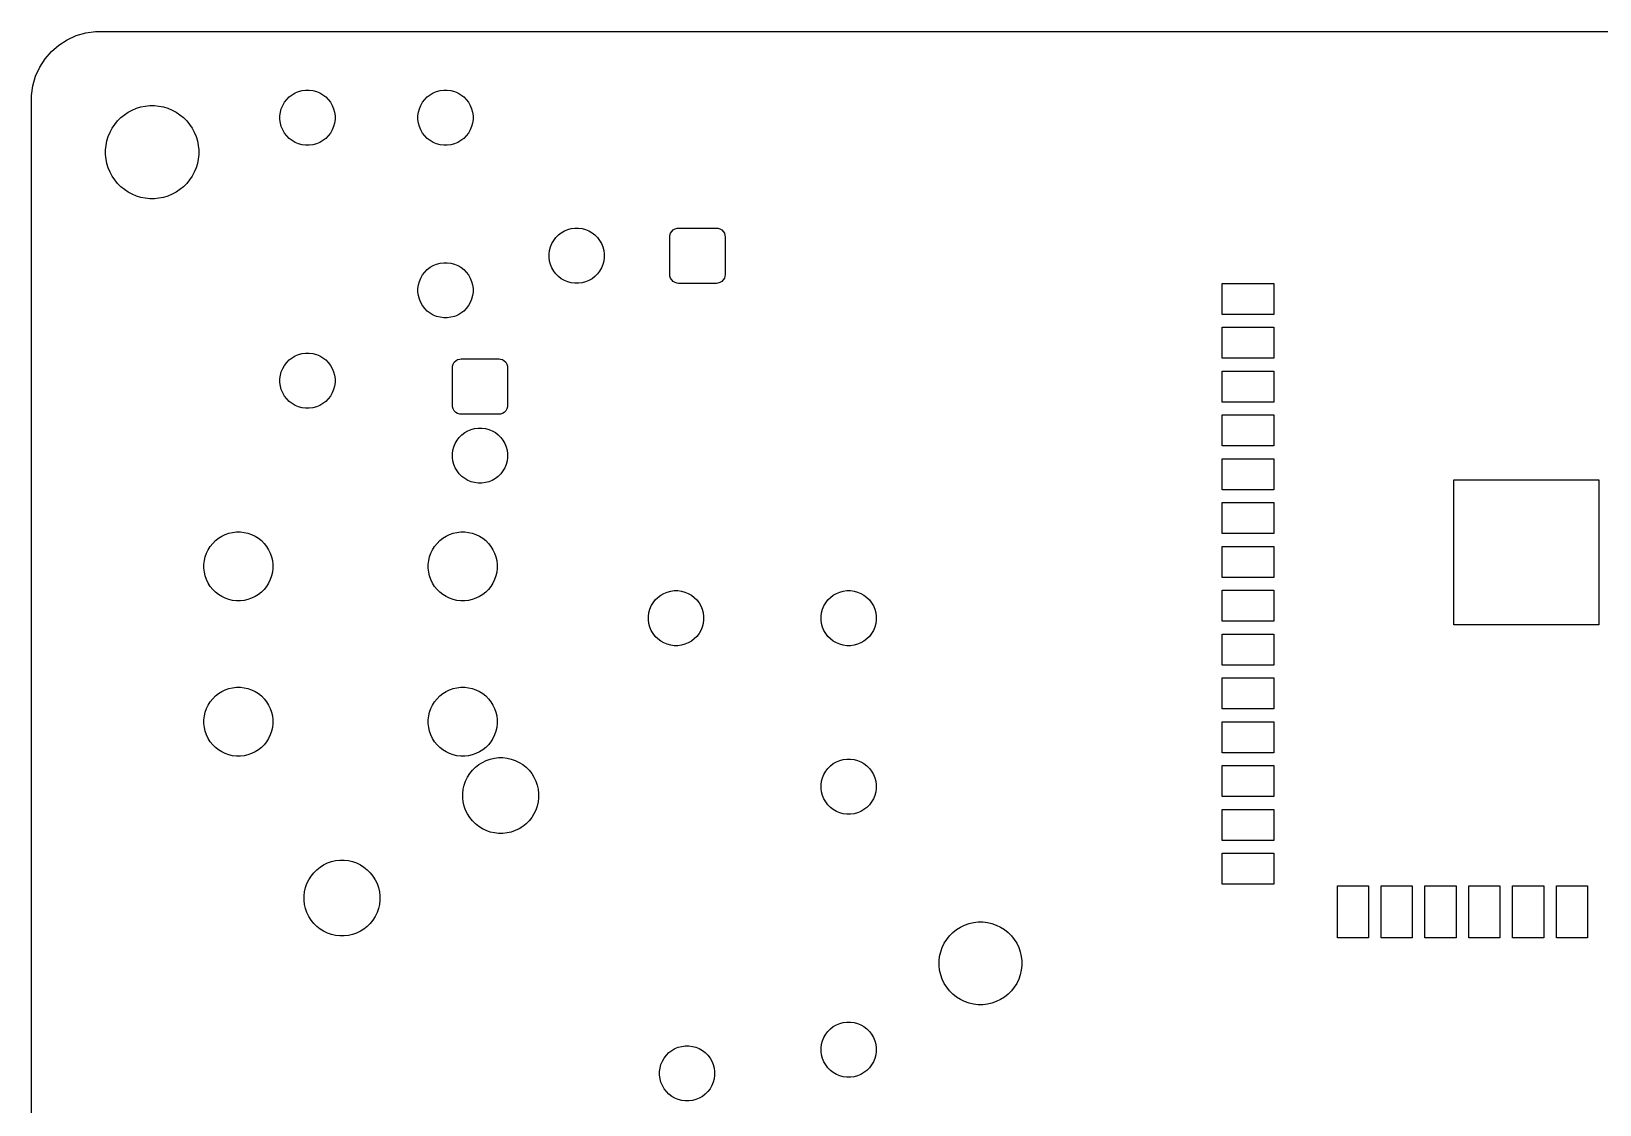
# Model space of a CAD drawing. Header units: millimetres. Extents: x 0 to 90, y 0 to 72.
# Drawn here: x 0 to 45.44, y 40.91 to 72 of the extents above; entities that cross this region are included whole.
import ezdxf

# ---------------------------------------------------------------- set-up
doc = ezdxf.new("R2010")
doc.units = ezdxf.units.MM
doc.layers.add('MASK_OPEN', color=1, linetype='CONTINUOUS')
doc.layers.add('REFERENCE', color=2, linetype='CONTINUOUS')

msp = doc.modelspace()

# ---------------------------------------------------------------- linework, layer by layer
at = {"layer": 'MASK_OPEN'}
for points in [[(8.1561, 70.2846), (8.2572, 70.2575), (8.3538, 70.2175), (8.4445, 70.1652), (8.5275, 70.1015), (8.6015, 70.0275), (8.6652, 69.9445), (8.7175, 69.8538), (8.7575, 69.7572), (8.7846, 69.6561), (8.7983, 69.5523), (8.7983, 69.4477), (8.7846, 69.3439), (8.7575, 69.2428), (8.7175, 69.1462), (8.6652, 69.0555), (8.6015, 68.9725), (8.5275, 68.8985), (8.4445, 68.8348), (8.3538, 68.7825), (8.2572, 68.7425), (8.1561, 68.7154), (8.0523, 68.7017), (7.9477, 68.7017), (7.8439, 68.7154), (7.7428, 68.7425), (7.6462, 68.7825), (7.5555, 68.8348), (7.4725, 68.8985), (7.3985, 68.9725), (7.3348, 69.0555), (7.2825, 69.1462), (7.2425, 69.2428), (7.2154, 69.3439), (7.2017, 69.4477), (7.2017, 69.5523), (7.2154, 69.6561), (7.2425, 69.7572), (7.2825, 69.8538), (7.3348, 69.9445), (7.3985, 70.0275), (7.4725, 70.1015), (7.5555, 70.1652), (7.6462, 70.2175), (7.7428, 70.2575), (7.8439, 70.2846), (7.9477, 70.2983), (8.0523, 70.2983)], [(12.1561, 70.2846), (12.2572, 70.2575), (12.3538, 70.2175), (12.4445, 70.1652), (12.5275, 70.1015), (12.6015, 70.0275), (12.6652, 69.9445), (12.7175, 69.8538), (12.7575, 69.7572), (12.7846, 69.6561), (12.7983, 69.5523), (12.7983, 69.4477), (12.7846, 69.3439), (12.7575, 69.2428), (12.7175, 69.1462), (12.6652, 69.0555), (12.6015, 68.9725), (12.5275, 68.8985), (12.4445, 68.8348), (12.3538, 68.7825), (12.2572, 68.7425), (12.1561, 68.7154), (12.0523, 68.7017), (11.9477, 68.7017), (11.8439, 68.7154), (11.7428, 68.7425), (11.6462, 68.7825), (11.5555, 68.8348), (11.4725, 68.8985), (11.3985, 68.9725), (11.3348, 69.0555), (11.2825, 69.1462), (11.2425, 69.2428), (11.2154, 69.3439), (11.2017, 69.4477), (11.2017, 69.5523), (11.2154, 69.6561), (11.2425, 69.7572), (11.2825, 69.8538), (11.3348, 69.9445), (11.3985, 70.0275), (11.4725, 70.1015), (11.5555, 70.1652), (11.6462, 70.2175), (11.7428, 70.2575), (11.8439, 70.2846), (11.9477, 70.2983), (12.0523, 70.2983)], [(3.6981, 69.8354), (3.828, 69.8095), (3.9548, 69.7711), (4.0772, 69.7204), (4.194, 69.6579), (4.3042, 69.5843), (4.4066, 69.5003), (4.5003, 69.4066), (4.5843, 69.3042), (4.6579, 69.194), (4.7204, 69.0772), (4.7711, 68.9548), (4.8095, 68.828), (4.8354, 68.6981), (4.8484, 68.5662), (4.8484, 68.4338), (4.8354, 68.3019), (4.8095, 68.172), (4.7711, 68.0452), (4.7204, 67.9228), (4.6579, 67.806), (4.5843, 67.6958), (4.5003, 67.5934), (4.4066, 67.4997), (4.3042, 67.4157), (4.194, 67.3421), (4.0772, 67.2796), (3.9548, 67.2289), (3.828, 67.1905), (3.6981, 67.1646), (3.5662, 67.1516), (3.4338, 67.1516), (3.3019, 67.1646), (3.172, 67.1905), (3.0452, 67.2289), (2.9228, 67.2796), (2.806, 67.3421), (2.6958, 67.4157), (2.5934, 67.4997), (2.4997, 67.5934), (2.4157, 67.6958), (2.3421, 67.806), (2.2796, 67.9228), (2.2289, 68.0452), (2.1905, 68.172), (2.1646, 68.3019), (2.1516, 68.4338), (2.1516, 68.5662), (2.1646, 68.6981), (2.1905, 68.828), (2.2289, 68.9548), (2.2796, 69.0772), (2.3421, 69.194), (2.4157, 69.3042), (2.4997, 69.4066), (2.5934, 69.5003), (2.6958, 69.5843), (2.806, 69.6579), (2.9228, 69.7204), (3.0452, 69.7711), (3.172, 69.8095), (3.3019, 69.8354), (3.4338, 69.8484), (3.5662, 69.8484)], [(15.9561, 66.2846), (16.0572, 66.2575), (16.1538, 66.2175), (16.2445, 66.1652), (16.3275, 66.1015), (16.4015, 66.0275), (16.4652, 65.9445), (16.5175, 65.8538), (16.5575, 65.7572), (16.5846, 65.6561), (16.5983, 65.5523), (16.5983, 65.4477), (16.5846, 65.3439), (16.5575, 65.2428), (16.5175, 65.1462), (16.4652, 65.0555), (16.4015, 64.9725), (16.3275, 64.8985), (16.2445, 64.8348), (16.1538, 64.7825), (16.0572, 64.7425), (15.9561, 64.7154), (15.8523, 64.7017), (15.7477, 64.7017), (15.6439, 64.7154), (15.5428, 64.7425), (15.4462, 64.7825), (15.3555, 64.8348), (15.2725, 64.8985), (15.1985, 64.9725), (15.1348, 65.0555), (15.0825, 65.1462), (15.0425, 65.2428), (15.0154, 65.3439), (15.0017, 65.4477), (15.0017, 65.5523), (15.0154, 65.6561), (15.0425, 65.7572), (15.0825, 65.8538), (15.1348, 65.9445), (15.1985, 66.0275), (15.2725, 66.1015), (15.3555, 66.1652), (15.4462, 66.2175), (15.5428, 66.2575), (15.6439, 66.2846), (15.7477, 66.2983), (15.8523, 66.2983)], [(19.8891, 66.2969), (19.9493, 66.2794), (20.0032, 66.2475), (20.0475, 66.2032), (20.0794, 66.1493), (20.0969, 66.0891), (20.1, 66.05), (20.1, 64.95), (20.0969, 64.9109), (20.0794, 64.8507), (20.0475, 64.7968), (20.0032, 64.7525), (19.9493, 64.7206), (19.8891, 64.7031), (19.85, 64.7), (18.75, 64.7), (18.7109, 64.7031), (18.6507, 64.7206), (18.5968, 64.7525), (18.5525, 64.7968), (18.5206, 64.8507), (18.5031, 64.9109), (18.5, 64.95), (18.5, 66.05), (18.5031, 66.0891), (18.5206, 66.1493), (18.5525, 66.2032), (18.5968, 66.2475), (18.6507, 66.2794), (18.7109, 66.2969), (18.75, 66.3), (19.85, 66.3)], [(12.1561, 65.2846), (12.2572, 65.2575), (12.3538, 65.2175), (12.4445, 65.1652), (12.5275, 65.1015), (12.6015, 65.0275), (12.6652, 64.9445), (12.7175, 64.8538), (12.7575, 64.7572), (12.7846, 64.6561), (12.7983, 64.5523), (12.7983, 64.4477), (12.7846, 64.3439), (12.7575, 64.2428), (12.7175, 64.1462), (12.6652, 64.0555), (12.6015, 63.9725), (12.5275, 63.8985), (12.4445, 63.8348), (12.3538, 63.7825), (12.2572, 63.7425), (12.1561, 63.7154), (12.0523, 63.7017), (11.9477, 63.7017), (11.8439, 63.7154), (11.7428, 63.7425), (11.6462, 63.7825), (11.5555, 63.8348), (11.4725, 63.8985), (11.3985, 63.9725), (11.3348, 64.0555), (11.2825, 64.1462), (11.2425, 64.2428), (11.2154, 64.3439), (11.2017, 64.4477), (11.2017, 64.5523), (11.2154, 64.6561), (11.2425, 64.7572), (11.2825, 64.8538), (11.3348, 64.9445), (11.3985, 65.0275), (11.4725, 65.1015), (11.5555, 65.1652), (11.6462, 65.2175), (11.7428, 65.2575), (11.8439, 65.2846), (11.9477, 65.2983), (12.0523, 65.2983)], [(36, 63.8), (34.5, 63.8), (34.5, 64.7), (36, 64.7)], [(36, 62.53), (34.5, 62.53), (34.5, 63.43), (36, 63.43)], [(8.1561, 62.6646), (8.2572, 62.6375), (8.3538, 62.5975), (8.4445, 62.5452), (8.5275, 62.4815), (8.6015, 62.4075), (8.6652, 62.3245), (8.7175, 62.2338), (8.7575, 62.1372), (8.7846, 62.0361), (8.7983, 61.9323), (8.7983, 61.8277), (8.7846, 61.7239), (8.7575, 61.6228), (8.7175, 61.5262), (8.6652, 61.4355), (8.6015, 61.3525), (8.5275, 61.2785), (8.4445, 61.2148), (8.3538, 61.1625), (8.2572, 61.1225), (8.1561, 61.0954), (8.0523, 61.0817), (7.9477, 61.0817), (7.8439, 61.0954), (7.7428, 61.1225), (7.6462, 61.1625), (7.5555, 61.2148), (7.4725, 61.2785), (7.3985, 61.3525), (7.3348, 61.4355), (7.2825, 61.5262), (7.2425, 61.6228), (7.2154, 61.7239), (7.2017, 61.8277), (7.2017, 61.9323), (7.2154, 62.0361), (7.2425, 62.1372), (7.2825, 62.2338), (7.3348, 62.3245), (7.3985, 62.4075), (7.4725, 62.4815), (7.5555, 62.5452), (7.6462, 62.5975), (7.7428, 62.6375), (7.8439, 62.6646), (7.9477, 62.6783), (8.0523, 62.6783)], [(13.5891, 62.5069), (13.6493, 62.4894), (13.7032, 62.4575), (13.7475, 62.4132), (13.7794, 62.3593), (13.7969, 62.2991), (13.8, 62.26), (13.8, 61.16), (13.7969, 61.1209), (13.7794, 61.0607), (13.7475, 61.0068), (13.7032, 60.9625), (13.6493, 60.9306), (13.5891, 60.9131), (13.55, 60.91), (12.45, 60.91), (12.4109, 60.9131), (12.3507, 60.9306), (12.2968, 60.9625), (12.2525, 61.0068), (12.2206, 61.0607), (12.2031, 61.1209), (12.2, 61.16), (12.2, 62.26), (12.2031, 62.2991), (12.2206, 62.3593), (12.2525, 62.4132), (12.2968, 62.4575), (12.3507, 62.4894), (12.4109, 62.5069), (12.45, 62.51), (13.55, 62.51)], [(36, 61.26), (34.5, 61.26), (34.5, 62.16), (36, 62.16)], [(36, 59.99), (34.5, 59.99), (34.5, 60.89), (36, 60.89)], [(13.1561, 60.4946), (13.2572, 60.4675), (13.3538, 60.4275), (13.4445, 60.3752), (13.5275, 60.3115), (13.6015, 60.2375), (13.6652, 60.1545), (13.7175, 60.0638), (13.7575, 59.9672), (13.7846, 59.8661), (13.7983, 59.7623), (13.7983, 59.6577), (13.7846, 59.5539), (13.7575, 59.4528), (13.7175, 59.3562), (13.6652, 59.2655), (13.6015, 59.1825), (13.5275, 59.1085), (13.4445, 59.0448), (13.3538, 58.9925), (13.2572, 58.9525), (13.1561, 58.9254), (13.0523, 58.9117), (12.9477, 58.9117), (12.8439, 58.9254), (12.7428, 58.9525), (12.6462, 58.9925), (12.5555, 59.0448), (12.4725, 59.1085), (12.3985, 59.1825), (12.3348, 59.2655), (12.2825, 59.3562), (12.2425, 59.4528), (12.2154, 59.5539), (12.2017, 59.6577), (12.2017, 59.7623), (12.2154, 59.8661), (12.2425, 59.9672), (12.2825, 60.0638), (12.3348, 60.1545), (12.3985, 60.2375), (12.4725, 60.3115), (12.5555, 60.3752), (12.6462, 60.4275), (12.7428, 60.4675), (12.8439, 60.4946), (12.9477, 60.5083), (13.0523, 60.5083)], [(36, 58.72), (34.5, 58.72), (34.5, 59.62), (36, 59.62)], [(45.42, 54.81), (41.22, 54.81), (41.22, 59.01), (45.42, 59.01)], [(36, 57.45), (34.5, 57.45), (34.5, 58.35), (36, 58.35)], [(6.1675, 57.4859), (6.2768, 57.4609), (6.3827, 57.4239), (6.4837, 57.3752), (6.5787, 57.3156), (6.6663, 57.2456), (6.7456, 57.1663), (6.8156, 57.0787), (6.8752, 56.9837), (6.9239, 56.8827), (6.9609, 56.7768), (6.9859, 56.6675), (6.9984, 56.5561), (6.9984, 56.4439), (6.9859, 56.3325), (6.9609, 56.2232), (6.9239, 56.1173), (6.8752, 56.0163), (6.8156, 55.9213), (6.7456, 55.8337), (6.6663, 55.7544), (6.5787, 55.6844), (6.4837, 55.6248), (6.3827, 55.5761), (6.2768, 55.5391), (6.1675, 55.5141), (6.0561, 55.5016), (5.9439, 55.5016), (5.8325, 55.5141), (5.7232, 55.5391), (5.6173, 55.5761), (5.5163, 55.6248), (5.4213, 55.6844), (5.3337, 55.7544), (5.2544, 55.8337), (5.1844, 55.9213), (5.1248, 56.0163), (5.0761, 56.1173), (5.0391, 56.2232), (5.0141, 56.3325), (5.0016, 56.4439), (5.0016, 56.5561), (5.0141, 56.6675), (5.0391, 56.7768), (5.0761, 56.8827), (5.1248, 56.9837), (5.1844, 57.0787), (5.2544, 57.1663), (5.3337, 57.2456), (5.4213, 57.3156), (5.5163, 57.3752), (5.6173, 57.4239), (5.7232, 57.4609), (5.8325, 57.4859), (5.9439, 57.4984), (6.0561, 57.4984)], [(12.6675, 57.4859), (12.7768, 57.4609), (12.8827, 57.4239), (12.9837, 57.3752), (13.0787, 57.3156), (13.1663, 57.2456), (13.2456, 57.1663), (13.3156, 57.0787), (13.3752, 56.9837), (13.4239, 56.8827), (13.4609, 56.7768), (13.4859, 56.6675), (13.4984, 56.5561), (13.4984, 56.4439), (13.4859, 56.3325), (13.4609, 56.2232), (13.4239, 56.1173), (13.3752, 56.0163), (13.3156, 55.9213), (13.2456, 55.8337), (13.1663, 55.7544), (13.0787, 55.6844), (12.9837, 55.6248), (12.8827, 55.5761), (12.7768, 55.5391), (12.6675, 55.5141), (12.5561, 55.5016), (12.4439, 55.5016), (12.3325, 55.5141), (12.2232, 55.5391), (12.1173, 55.5761), (12.0163, 55.6248), (11.9213, 55.6844), (11.8337, 55.7544), (11.7544, 55.8337), (11.6844, 55.9213), (11.6248, 56.0163), (11.5761, 56.1173), (11.5391, 56.2232), (11.5141, 56.3325), (11.5016, 56.4439), (11.5016, 56.5561), (11.5141, 56.6675), (11.5391, 56.7768), (11.5761, 56.8827), (11.6248, 56.9837), (11.6844, 57.0787), (11.7544, 57.1663), (11.8337, 57.2456), (11.9213, 57.3156), (12.0163, 57.3752), (12.1173, 57.4239), (12.2232, 57.4609), (12.3325, 57.4859), (12.4439, 57.4984), (12.5561, 57.4984)], [(36, 56.18), (34.5, 56.18), (34.5, 57.08), (36, 57.08)], [(18.8361, 55.7846), (18.9372, 55.7575), (19.0338, 55.7175), (19.1245, 55.6652), (19.2075, 55.6015), (19.2815, 55.5275), (19.3452, 55.4445), (19.3975, 55.3538), (19.4375, 55.2572), (19.4646, 55.1561), (19.4783, 55.0523), (19.4783, 54.9477), (19.4646, 54.8439), (19.4375, 54.7428), (19.3975, 54.6462), (19.3452, 54.5555), (19.2815, 54.4725), (19.2075, 54.3985), (19.1245, 54.3348), (19.0338, 54.2825), (18.9372, 54.2425), (18.8361, 54.2154), (18.7323, 54.2017), (18.6277, 54.2017), (18.5239, 54.2154), (18.4228, 54.2425), (18.3262, 54.2825), (18.2355, 54.3348), (18.1525, 54.3985), (18.0785, 54.4725), (18.0148, 54.5555), (17.9625, 54.6462), (17.9225, 54.7428), (17.8954, 54.8439), (17.8817, 54.9477), (17.8817, 55.0523), (17.8954, 55.1561), (17.9225, 55.2572), (17.9625, 55.3538), (18.0148, 55.4445), (18.0785, 55.5275), (18.1525, 55.6015), (18.2355, 55.6652), (18.3262, 55.7175), (18.4228, 55.7575), (18.5239, 55.7846), (18.6277, 55.7983), (18.7323, 55.7983)], [(23.8361, 55.7846), (23.9372, 55.7575), (24.0338, 55.7175), (24.1245, 55.6652), (24.2075, 55.6015), (24.2815, 55.5275), (24.3452, 55.4445), (24.3975, 55.3538), (24.4375, 55.2572), (24.4646, 55.1561), (24.4783, 55.0523), (24.4783, 54.9477), (24.4646, 54.8439), (24.4375, 54.7428), (24.3975, 54.6462), (24.3452, 54.5555), (24.2815, 54.4725), (24.2075, 54.3985), (24.1245, 54.3348), (24.0338, 54.2825), (23.9372, 54.2425), (23.8361, 54.2154), (23.7323, 54.2017), (23.6277, 54.2017), (23.5239, 54.2154), (23.4228, 54.2425), (23.3262, 54.2825), (23.2355, 54.3348), (23.1525, 54.3985), (23.0785, 54.4725), (23.0148, 54.5555), (22.9625, 54.6462), (22.9225, 54.7428), (22.8954, 54.8439), (22.8817, 54.9477), (22.8817, 55.0523), (22.8954, 55.1561), (22.9225, 55.2572), (22.9625, 55.3538), (23.0148, 55.4445), (23.0785, 55.5275), (23.1525, 55.6015), (23.2355, 55.6652), (23.3262, 55.7175), (23.4228, 55.7575), (23.5239, 55.7846), (23.6277, 55.7983), (23.7323, 55.7983)], [(36, 54.91), (34.5, 54.91), (34.5, 55.81), (36, 55.81)], [(36, 53.64), (34.5, 53.64), (34.5, 54.54), (36, 54.54)], [(36, 52.37), (34.5, 52.37), (34.5, 53.27), (36, 53.27)], [(6.1675, 52.9859), (6.2768, 52.9609), (6.3827, 52.9239), (6.4837, 52.8752), (6.5787, 52.8156), (6.6663, 52.7456), (6.7456, 52.6663), (6.8156, 52.5787), (6.8752, 52.4837), (6.9239, 52.3827), (6.9609, 52.2768), (6.9859, 52.1675), (6.9984, 52.0561), (6.9984, 51.9439), (6.9859, 51.8325), (6.9609, 51.7232), (6.9239, 51.6173), (6.8752, 51.5163), (6.8156, 51.4213), (6.7456, 51.3337), (6.6663, 51.2544), (6.5787, 51.1844), (6.4837, 51.1248), (6.3827, 51.0761), (6.2768, 51.0391), (6.1675, 51.0141), (6.0561, 51.0016), (5.9439, 51.0016), (5.8325, 51.0141), (5.7232, 51.0391), (5.6173, 51.0761), (5.5163, 51.1248), (5.4213, 51.1844), (5.3337, 51.2544), (5.2544, 51.3337), (5.1844, 51.4213), (5.1248, 51.5163), (5.0761, 51.6173), (5.0391, 51.7232), (5.0141, 51.8325), (5.0016, 51.9439), (5.0016, 52.0561), (5.0141, 52.1675), (5.0391, 52.2768), (5.0761, 52.3827), (5.1248, 52.4837), (5.1844, 52.5787), (5.2544, 52.6663), (5.3337, 52.7456), (5.4213, 52.8156), (5.5163, 52.8752), (5.6173, 52.9239), (5.7232, 52.9609), (5.8325, 52.9859), (5.9439, 52.9984), (6.0561, 52.9984)], [(12.6675, 52.9859), (12.7768, 52.9609), (12.8827, 52.9239), (12.9837, 52.8752), (13.0787, 52.8156), (13.1663, 52.7456), (13.2456, 52.6663), (13.3156, 52.5787), (13.3752, 52.4837), (13.4239, 52.3827), (13.4609, 52.2768), (13.4859, 52.1675), (13.4984, 52.0561), (13.4984, 51.9439), (13.4859, 51.8325), (13.4609, 51.7232), (13.4239, 51.6173), (13.3752, 51.5163), (13.3156, 51.4213), (13.2456, 51.3337), (13.1663, 51.2544), (13.0787, 51.1844), (12.9837, 51.1248), (12.8827, 51.0761), (12.7768, 51.0391), (12.6675, 51.0141), (12.5561, 51.0016), (12.4439, 51.0016), (12.3325, 51.0141), (12.2232, 51.0391), (12.1173, 51.0761), (12.0163, 51.1248), (11.9213, 51.1844), (11.8337, 51.2544), (11.7544, 51.3337), (11.6844, 51.4213), (11.6248, 51.5163), (11.5761, 51.6173), (11.5391, 51.7232), (11.5141, 51.8325), (11.5016, 51.9439), (11.5016, 52.0561), (11.5141, 52.1675), (11.5391, 52.2768), (11.5761, 52.3827), (11.6248, 52.4837), (11.6844, 52.5787), (11.7544, 52.6663), (11.8337, 52.7456), (11.9213, 52.8156), (12.0163, 52.8752), (12.1173, 52.9239), (12.2232, 52.9609), (12.3325, 52.9859), (12.4439, 52.9984), (12.5561, 52.9984)], [(36, 51.1), (34.5, 51.1), (34.5, 52), (36, 52)], [(13.7843, 50.9445), (13.9045, 50.917), (14.021, 50.8763), (14.1321, 50.8227), (14.2365, 50.7571), (14.333, 50.6802), (14.4202, 50.593), (14.4971, 50.4965), (14.5627, 50.3921), (14.6163, 50.281), (14.657, 50.1645), (14.6845, 50.0443), (14.6983, 49.9217), (14.6983, 49.7983), (14.6845, 49.6757), (14.657, 49.5555), (14.6163, 49.439), (14.5627, 49.3279), (14.4971, 49.2235), (14.4202, 49.127), (14.333, 49.0398), (14.2365, 48.9629), (14.1321, 48.8973), (14.021, 48.8437), (13.9045, 48.803), (13.7843, 48.7755), (13.6617, 48.7617), (13.5383, 48.7617), (13.4157, 48.7755), (13.2955, 48.803), (13.179, 48.8437), (13.0679, 48.8973), (12.9635, 48.9629), (12.867, 49.0398), (12.7798, 49.127), (12.7029, 49.2235), (12.6373, 49.3279), (12.5837, 49.439), (12.543, 49.5555), (12.5155, 49.6757), (12.5017, 49.7983), (12.5017, 49.9217), (12.5155, 50.0443), (12.543, 50.1645), (12.5837, 50.281), (12.6373, 50.3921), (12.7029, 50.4965), (12.7798, 50.593), (12.867, 50.6802), (12.9635, 50.7571), (13.0679, 50.8227), (13.179, 50.8763), (13.2955, 50.917), (13.4157, 50.9445), (13.5383, 50.9583), (13.6617, 50.9583)], [(23.8361, 50.9046), (23.9372, 50.8775), (24.0338, 50.8375), (24.1245, 50.7852), (24.2075, 50.7215), (24.2815, 50.6475), (24.3452, 50.5645), (24.3975, 50.4738), (24.4375, 50.3772), (24.4646, 50.2761), (24.4783, 50.1723), (24.4783, 50.0677), (24.4646, 49.9639), (24.4375, 49.8628), (24.3975, 49.7662), (24.3452, 49.6755), (24.2815, 49.5925), (24.2075, 49.5185), (24.1245, 49.4548), (24.0338, 49.4025), (23.9372, 49.3625), (23.8361, 49.3354), (23.7323, 49.3217), (23.6277, 49.3217), (23.5239, 49.3354), (23.4228, 49.3625), (23.3262, 49.4025), (23.2355, 49.4548), (23.1525, 49.5185), (23.0785, 49.5925), (23.0148, 49.6755), (22.9625, 49.7662), (22.9225, 49.8628), (22.8954, 49.9639), (22.8817, 50.0677), (22.8817, 50.1723), (22.8954, 50.2761), (22.9225, 50.3772), (22.9625, 50.4738), (23.0148, 50.5645), (23.0785, 50.6475), (23.1525, 50.7215), (23.2355, 50.7852), (23.3262, 50.8375), (23.4228, 50.8775), (23.5239, 50.9046), (23.6277, 50.9183), (23.7323, 50.9183)], [(36, 49.83), (34.5, 49.83), (34.5, 50.73), (36, 50.73)], [(36, 48.56), (34.5, 48.56), (34.5, 49.46), (36, 49.46)], [(36, 47.29), (34.5, 47.29), (34.5, 48.19), (36, 48.19)], [(9.1843, 47.9745), (9.3045, 47.947), (9.421, 47.9063), (9.5321, 47.8527), (9.6365, 47.7871), (9.733, 47.7102), (9.8202, 47.623), (9.8971, 47.5265), (9.9627, 47.4221), (10.0163, 47.311), (10.057, 47.1945), (10.0845, 47.0743), (10.0983, 46.9517), (10.0983, 46.8283), (10.0845, 46.7057), (10.057, 46.5855), (10.0163, 46.469), (9.9627, 46.3579), (9.8971, 46.2535), (9.8202, 46.157), (9.733, 46.0698), (9.6365, 45.9929), (9.5321, 45.9273), (9.421, 45.8737), (9.3045, 45.833), (9.1843, 45.8055), (9.0617, 45.7917), (8.9383, 45.7917), (8.8157, 45.8055), (8.6955, 45.833), (8.579, 45.8737), (8.4679, 45.9273), (8.3635, 45.9929), (8.267, 46.0698), (8.1798, 46.157), (8.1029, 46.2535), (8.0373, 46.3579), (7.9837, 46.469), (7.943, 46.5855), (7.9155, 46.7057), (7.9017, 46.8283), (7.9017, 46.9517), (7.9155, 47.0743), (7.943, 47.1945), (7.9837, 47.311), (8.0373, 47.4221), (8.1029, 47.5265), (8.1798, 47.623), (8.267, 47.7102), (8.3635, 47.7871), (8.4679, 47.8527), (8.579, 47.9063), (8.6955, 47.947), (8.8157, 47.9745), (8.9383, 47.9883), (9.0617, 47.9883)], [(38.74, 45.74), (37.84, 45.74), (37.84, 47.24), (38.74, 47.24)], [(40.01, 45.74), (39.11, 45.74), (39.11, 47.24), (40.01, 47.24)], [(41.28, 45.74), (40.38, 45.74), (40.38, 47.24), (41.28, 47.24)], [(42.55, 45.74), (41.65, 45.74), (41.65, 47.24), (42.55, 47.24)], [(43.82, 45.74), (42.92, 45.74), (42.92, 47.24), (43.82, 47.24)], [(45.09, 45.74), (44.19, 45.74), (44.19, 47.24), (45.09, 47.24)], [(27.701, 46.183), (27.8322, 46.1531), (27.9592, 46.1087), (28.0805, 46.0503), (28.1944, 45.9787), (28.2996, 45.8948), (28.3948, 45.7996), (28.4787, 45.6944), (28.5503, 45.5805), (28.6087, 45.4592), (28.6531, 45.3322), (28.683, 45.201), (28.6981, 45.0673), (28.6981, 44.9327), (28.683, 44.799), (28.6531, 44.6678), (28.6087, 44.5408), (28.5503, 44.4195), (28.4787, 44.3056), (28.3948, 44.2004), (28.2996, 44.1052), (28.1944, 44.0213), (28.0805, 43.9497), (27.9592, 43.8913), (27.8322, 43.8469), (27.701, 43.817), (27.5673, 43.8019), (27.4327, 43.8019), (27.299, 43.817), (27.1678, 43.8469), (27.0408, 43.8913), (26.9195, 43.9497), (26.8056, 44.0213), (26.7004, 44.1052), (26.6052, 44.2004), (26.5213, 44.3056), (26.4497, 44.4195), (26.3913, 44.5408), (26.3469, 44.6678), (26.317, 44.799), (26.3019, 44.9327), (26.3019, 45.0673), (26.317, 45.201), (26.3469, 45.3322), (26.3913, 45.4592), (26.4497, 45.5805), (26.5213, 45.6944), (26.6052, 45.7996), (26.7004, 45.8948), (26.8056, 45.9787), (26.9195, 46.0503), (27.0408, 46.1087), (27.1678, 46.1531), (27.299, 46.183), (27.4327, 46.1981), (27.5673, 46.1981)], [(23.8361, 43.2846), (23.9372, 43.2575), (24.0338, 43.2175), (24.1245, 43.1652), (24.2075, 43.1015), (24.2815, 43.0275), (24.3452, 42.9445), (24.3975, 42.8538), (24.4375, 42.7572), (24.4646, 42.6561), (24.4783, 42.5523), (24.4783, 42.4477), (24.4646, 42.3439), (24.4375, 42.2428), (24.3975, 42.1462), (24.3452, 42.0555), (24.2815, 41.9725), (24.2075, 41.8985), (24.1245, 41.8348), (24.0338, 41.7825), (23.9372, 41.7425), (23.8361, 41.7154), (23.7323, 41.7017), (23.6277, 41.7017), (23.5239, 41.7154), (23.4228, 41.7425), (23.3262, 41.7825), (23.2355, 41.8348), (23.1525, 41.8985), (23.0785, 41.9725), (23.0148, 42.0555), (22.9625, 42.1462), (22.9225, 42.2428), (22.8954, 42.3439), (22.8817, 42.4477), (22.8817, 42.5523), (22.8954, 42.6561), (22.9225, 42.7572), (22.9625, 42.8538), (23.0148, 42.9445), (23.0785, 43.0275), (23.1525, 43.1015), (23.2355, 43.1652), (23.3262, 43.2175), (23.4228, 43.2575), (23.5239, 43.2846), (23.6277, 43.2983), (23.7323, 43.2983)], [(19.1561, 42.5946), (19.2572, 42.5675), (19.3538, 42.5275), (19.4445, 42.4752), (19.5275, 42.4115), (19.6015, 42.3375), (19.6652, 42.2545), (19.7175, 42.1638), (19.7575, 42.0672), (19.7846, 41.9661), (19.7983, 41.8623), (19.7983, 41.7577), (19.7846, 41.6539), (19.7575, 41.5528), (19.7175, 41.4562), (19.6652, 41.3655), (19.6015, 41.2825), (19.5275, 41.2085), (19.4445, 41.1448), (19.3538, 41.0925), (19.2572, 41.0525), (19.1561, 41.0254), (19.0523, 41.0117), (18.9477, 41.0117), (18.8439, 41.0254), (18.7428, 41.0525), (18.6462, 41.0925), (18.5555, 41.1448), (18.4725, 41.2085), (18.3985, 41.2825), (18.3348, 41.3655), (18.2825, 41.4562), (18.2425, 41.5528), (18.2154, 41.6539), (18.2017, 41.7577), (18.2017, 41.8623), (18.2154, 41.9661), (18.2425, 42.0672), (18.2825, 42.1638), (18.3348, 42.2545), (18.3985, 42.3375), (18.4725, 42.4115), (18.5555, 42.4752), (18.6462, 42.5275), (18.7428, 42.5675), (18.8439, 42.5946), (18.9477, 42.6083), (19.0523, 42.6083)]]:
    msp.add_lwpolyline(points, close=True, dxfattribs=at)
at = {"layer": 'REFERENCE'}
msp.add_lwpolyline([(0, 2), (0, 70), (0.0025, 70.1429), (0.0432, 70.4257), (0.1237, 70.6998), (0.2424, 70.9597), (0.3969, 71.2001), (0.584, 71.416), (0.7999, 71.6031), (1.0403, 71.7576), (1.3002, 71.8763), (1.5743, 71.9568), (1.8571, 71.9975), (2, 72), (88, 72)], dxfattribs=at)

doc.saveas('drawing.dxf')
